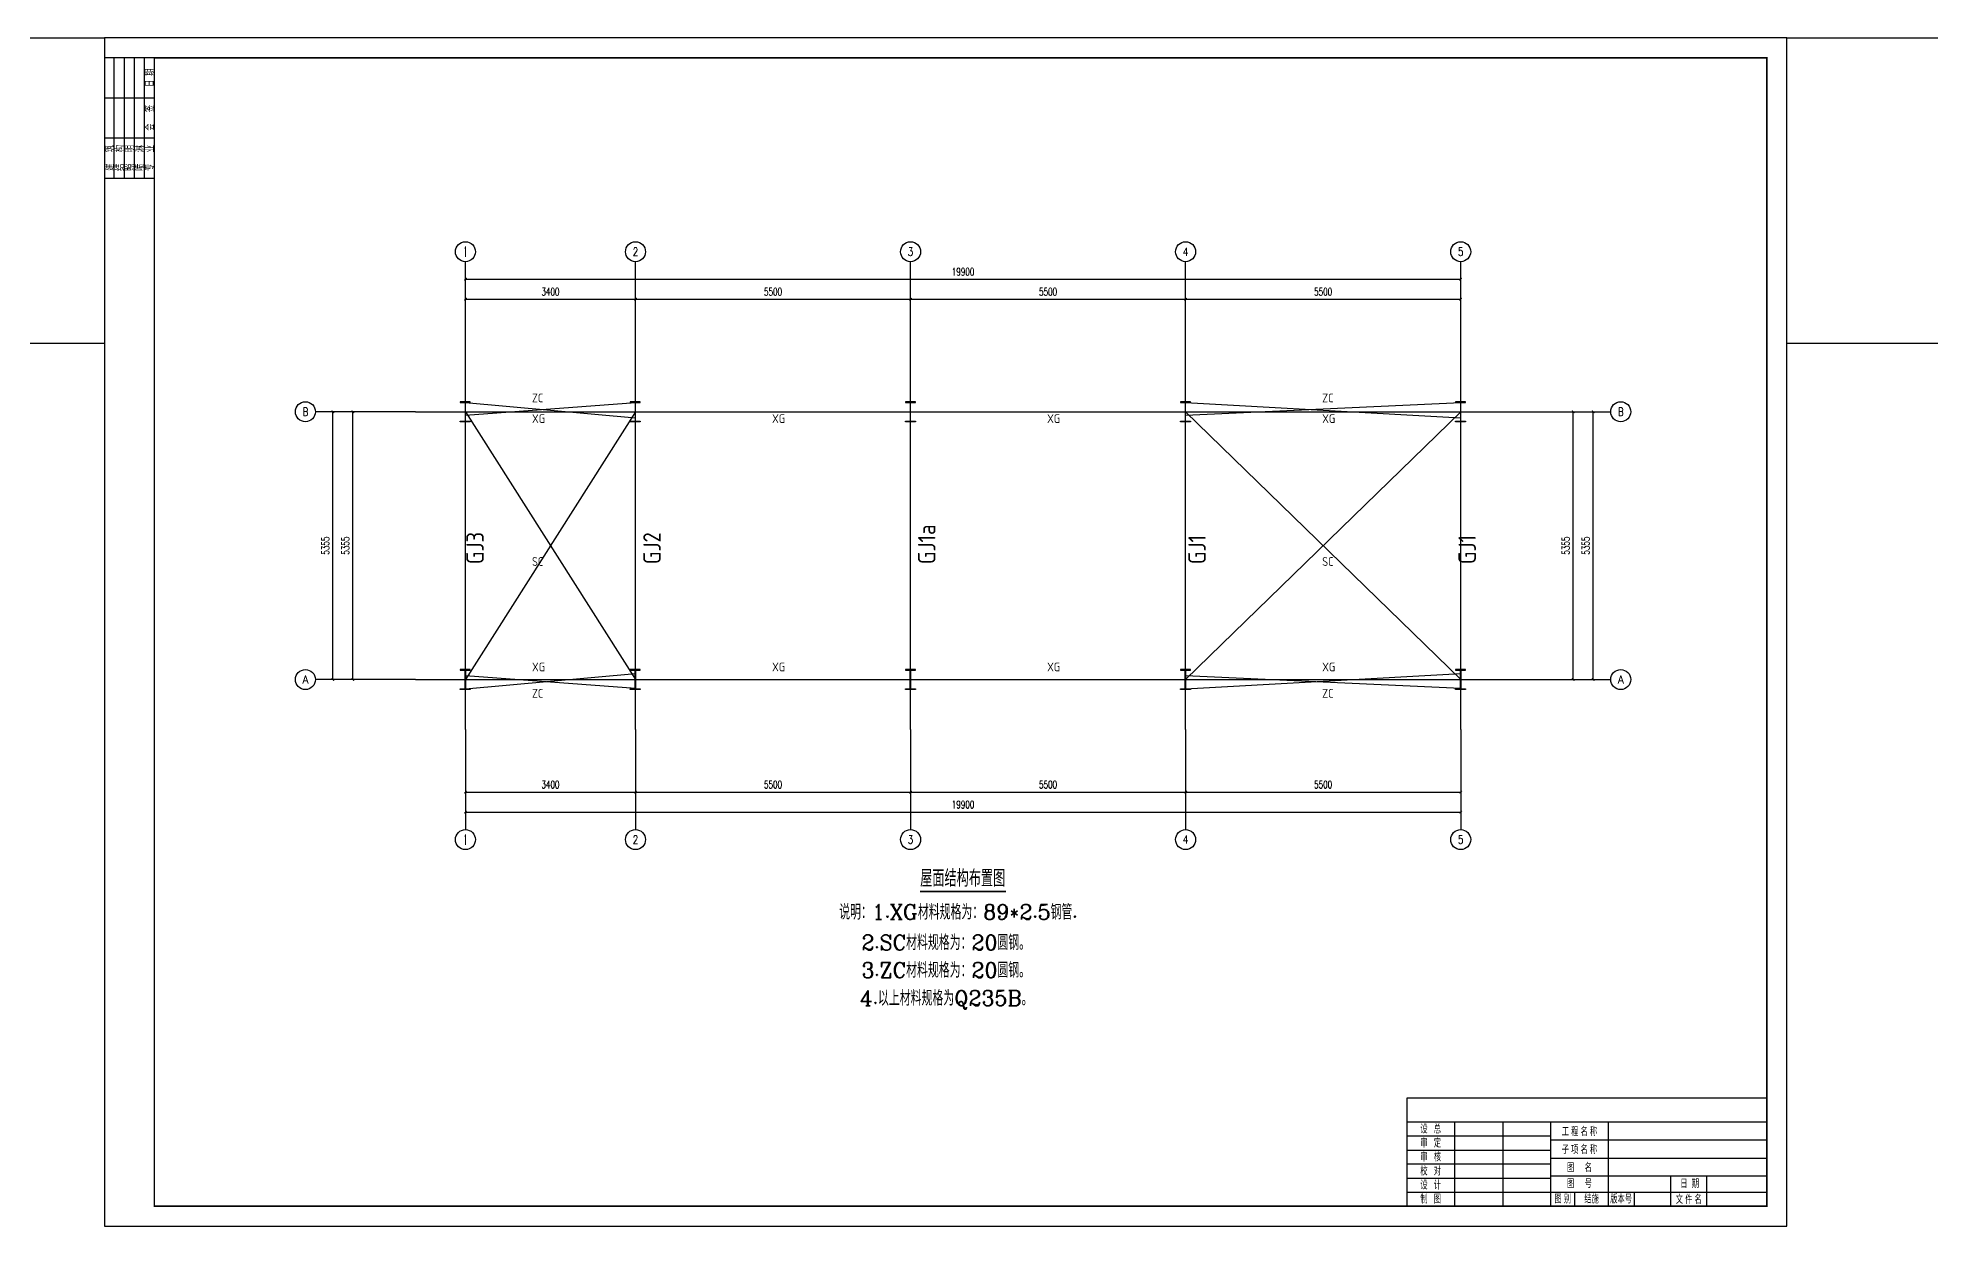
# Model space of a CAD drawing. Extents: x 1129386 to 1651949, y 463500 to 493200.
# Drawn here: x 1330716 to 1368552, y 469440 to 493200 of the extents above; entities that cross this region are included whole.
import ezdxf
from ezdxf.enums import TextEntityAlignment as Align

# ---------------------------------------------------------------- set-up
doc = ezdxf.new("R2010")
doc.units = 0
doc.header["$LTSCALE"] = 1000
doc.header["$MEASUREMENT"] = 0
for name, color, linetype in [('1', 7, 'Continuous'), ('8', 8, 'Continuous'), ('AXIS', 3, 'Continuous'), ('AXIS_TEXT', 7, 'Continuous'), ('DIM_SYMB', 3, 'Continuous'), ('DOTE', 1, 'Continuous'), ('PUB_TEXT', 7, 'Continuous')]:
    doc.layers.add(name, color=color, linetype=linetype)
doc.styles.add('_TCH_AXIS', font='COMPLEX', dxfattribs={"bigfont": 'GBCBIG'})
doc.styles.add('_TCH_LABEL', font='COMPLEX', dxfattribs={"bigfont": 'GBCBIG'})
doc.styles.add('COMPLEX', font='COMPLEX')
doc.styles.add('DIM_FONT', font='SIMPLEX', dxfattribs={"width": 0.7, "bigfont": 'GBCBIG'})
doc.styles.add('HZ', font='tssdeng.shx', dxfattribs={"width": 0.7, "bigfont": 'tssdchn.shx'})
doc.styles.get("Standard").update_dxf_attribs({"font": 'gbenor.shx', "bigfont": 'gbcbig.shx'})
doc.styles.add('XKB', font='tjtxt.shx', dxfattribs={"width": 0.7, "bigfont": 'tssdchn.shx'})
doc.dimstyles.new('DIMN50', dxfattribs={"dimscale": 0.5, "dimtxt": 300, "dimasz": 100, "dimexe": 250, "dimexo": 300, "dimgap": 150, "dimtad": 1, "dimdec": 0, "dimzin": 0, "dimdsep": 46, "dimtxsty": 'DIM_FONT', "dimblk": 'ARCHTICK', "dimcen": 0.09, "dimclrt": 7, "dimazin": 2, "dimtfac": 1, "dimtdec": 0, "dimtix": 1, "dimtmove": 2, "dimatfit": 3, "dimldrblk": 'ARCHTICK', "dimfxl": 0, "dimtolj": 1, "dimtzin": 0, "dimarcsym": 0})

# ---------------------------------------------------------------- blocks, each defined once
blk = doc.blocks.new('_ArchTick')
at = {"color": 0, "linetype": 'ByBlock', "const_width": 0.4}
blk.add_lwpolyline([(-0.5, -0.5), (0.5, 0.5)], dxfattribs=at)
blk = doc.blocks.new('*D158')
at = {"layer": 'AXIS', "color": 0, "lineweight": -2}
for p, q in [((1360316, 485724), (1361541, 485724)), ((1361416, 480369), (1361416, 485724)), ((1360316, 480369), (1361541, 480369))]:
    blk.add_line(p, q, dxfattribs=at)
at = {"layer": 'Defpoints', "color": 0}
for p in [(1360166, 485724), (1361416, 485724), (1360166, 480369)]:
    blk.add_point(p, dxfattribs=at)
at = {"layer": 'AXIS', "color": 0, "lineweight": -2, "xscale": 50, "yscale": 50, "zscale": 50}
for p, rotation in [((1361416, 485724), 90), ((1361416, 480369), 270)]:
    blk.add_blockref('_ArchTick', p, dxfattribs=dict(at, rotation=rotation))
at = {"layer": 'AXIS', "color": 7, "insert": (1361266, 483047), "char_height": 150, "attachment_point": 5, "rotation": 90, "style": 'DIM_FONT'}
blk.add_mtext('\\A1;5355', dxfattribs=at)
blk = doc.blocks.new('*D159')
at = {"layer": 'AXIS', "color": 0, "lineweight": -2}
for p, q in [((1360316, 485724), (1361941, 485724)), ((1361816, 480369), (1361816, 485724)), ((1360316, 480369), (1361941, 480369))]:
    blk.add_line(p, q, dxfattribs=at)
at = {"layer": 'Defpoints', "color": 0}
for p in [(1360166, 485724), (1361816, 485724), (1360166, 480369)]:
    blk.add_point(p, dxfattribs=at)
at = {"layer": 'AXIS', "color": 0, "lineweight": -2, "xscale": 50, "yscale": 50, "zscale": 50}
for p, rotation in [((1361816, 485724), 90), ((1361816, 480369), 270)]:
    blk.add_blockref('_ArchTick', p, dxfattribs=dict(at, rotation=rotation))
at = {"layer": 'AXIS', "color": 7, "insert": (1361666, 483047), "char_height": 150, "attachment_point": 5, "rotation": 90, "style": 'DIM_FONT'}
blk.add_mtext('\\A1;5355', dxfattribs=at)
blk = doc.blocks.new('*D160')
at = {"layer": 'AXIS', "color": 0, "lineweight": -2}
for p, q in [((1338116, 485724), (1336891, 485724)), ((1337016, 480369), (1337016, 485724)), ((1338116, 480369), (1336891, 480369))]:
    blk.add_line(p, q, dxfattribs=at)
at = {"layer": 'Defpoints', "color": 0}
for p in [(1337016, 485724), (1338266, 485724), (1338266, 480369)]:
    blk.add_point(p, dxfattribs=at)
at = {"layer": 'AXIS', "color": 0, "lineweight": -2, "xscale": 50, "yscale": 50, "zscale": 50}
for p, rotation in [((1337016, 485724), 90), ((1337016, 480369), 270)]:
    blk.add_blockref('_ArchTick', p, dxfattribs=dict(at, rotation=rotation))
at = {"layer": 'AXIS', "color": 7, "insert": (1336866, 483047), "char_height": 150, "attachment_point": 5, "rotation": 90, "style": 'DIM_FONT'}
blk.add_mtext('\\A1;5355', dxfattribs=at)
blk = doc.blocks.new('*D161')
at = {"layer": 'AXIS', "color": 0, "lineweight": -2}
for p, q in [((1338116, 485724), (1336491, 485724)), ((1336616, 480369), (1336616, 485724)), ((1338116, 480369), (1336491, 480369))]:
    blk.add_line(p, q, dxfattribs=at)
at = {"layer": 'Defpoints', "color": 0}
for p in [(1336616, 485724), (1338266, 485724), (1338266, 480369)]:
    blk.add_point(p, dxfattribs=at)
at = {"layer": 'AXIS', "color": 0, "lineweight": -2, "xscale": 50, "yscale": 50, "zscale": 50}
for p, rotation in [((1336616, 485724), 90), ((1336616, 480369), 270)]:
    blk.add_blockref('_ArchTick', p, dxfattribs=dict(at, rotation=rotation))
at = {"layer": 'AXIS', "color": 7, "insert": (1336466, 483047), "char_height": 150, "attachment_point": 5, "rotation": 90, "style": 'DIM_FONT'}
blk.add_mtext('\\A1;5355', dxfattribs=at)
blk = doc.blocks.new('*D162')
at = {"layer": 'AXIS', "color": 0, "lineweight": -2}
for p, q in [((1339266, 486874), (1339266, 488099)), ((1342666, 486874), (1342666, 488099)), ((1339266, 487974), (1342666, 487974))]:
    blk.add_line(p, q, dxfattribs=at)
at = {"layer": 'Defpoints', "color": 0}
for p in [(1342666, 487974), (1339266, 486724), (1342666, 486724)]:
    blk.add_point(p, dxfattribs=at)
at = {"layer": 'AXIS', "color": 0, "lineweight": -2, "xscale": 50, "yscale": 50, "zscale": 50, "rotation": 180}
blk.add_blockref('_ArchTick', (1339266, 487974), dxfattribs=at)
at = {"layer": 'AXIS', "color": 0, "lineweight": -2, "xscale": 50, "yscale": 50, "zscale": 50}
blk.add_blockref('_ArchTick', (1342666, 487974), dxfattribs=at)
at = {"layer": 'AXIS', "color": 7, "insert": (1340966, 488124), "char_height": 150, "attachment_point": 5, "style": 'DIM_FONT'}
blk.add_mtext('\\A1;3400', dxfattribs=at)
blk = doc.blocks.new('*D149')
at = {"layer": 'AXIS', "color": 0, "lineweight": -2}
for p, q in [((1342666, 486874), (1342666, 488099)), ((1348166, 486874), (1348166, 488099)), ((1342666, 487974), (1348166, 487974))]:
    blk.add_line(p, q, dxfattribs=at)
at = {"layer": 'Defpoints', "color": 0}
for p in [(1348166, 487974), (1342666, 486724), (1348166, 486724)]:
    blk.add_point(p, dxfattribs=at)
at = {"layer": 'AXIS', "color": 0, "lineweight": -2, "xscale": 50, "yscale": 50, "zscale": 50, "rotation": 180}
blk.add_blockref('_ArchTick', (1342666, 487974), dxfattribs=at)
at = {"layer": 'AXIS', "color": 0, "lineweight": -2, "xscale": 50, "yscale": 50, "zscale": 50}
blk.add_blockref('_ArchTick', (1348166, 487974), dxfattribs=at)
at = {"layer": 'AXIS', "color": 7, "insert": (1345416, 488124), "char_height": 150, "attachment_point": 5, "style": 'DIM_FONT'}
blk.add_mtext('\\A1;5500', dxfattribs=at)
blk = doc.blocks.new('*D150')
at = {"layer": 'AXIS', "color": 0, "lineweight": -2}
for p, q in [((1348166, 486874), (1348166, 488099)), ((1353666, 486874), (1353666, 488099)), ((1348166, 487974), (1353666, 487974))]:
    blk.add_line(p, q, dxfattribs=at)
at = {"layer": 'Defpoints', "color": 0}
for p in [(1353666, 487974), (1348166, 486724), (1353666, 486724)]:
    blk.add_point(p, dxfattribs=at)
at = {"layer": 'AXIS', "color": 0, "lineweight": -2, "xscale": 50, "yscale": 50, "zscale": 50, "rotation": 180}
blk.add_blockref('_ArchTick', (1348166, 487974), dxfattribs=at)
at = {"layer": 'AXIS', "color": 0, "lineweight": -2, "xscale": 50, "yscale": 50, "zscale": 50}
blk.add_blockref('_ArchTick', (1353666, 487974), dxfattribs=at)
at = {"layer": 'AXIS', "color": 7, "insert": (1350916, 488124), "char_height": 150, "attachment_point": 5, "style": 'DIM_FONT'}
blk.add_mtext('\\A1;5500', dxfattribs=at)
blk = doc.blocks.new('*D151')
at = {"layer": 'AXIS', "color": 0, "lineweight": -2}
for p, q in [((1353666, 486874), (1353666, 488099)), ((1359166, 486874), (1359166, 488099)), ((1353666, 487974), (1359166, 487974))]:
    blk.add_line(p, q, dxfattribs=at)
at = {"layer": 'Defpoints', "color": 0}
for p in [(1359166, 487974), (1353666, 486724), (1359166, 486724)]:
    blk.add_point(p, dxfattribs=at)
at = {"layer": 'AXIS', "color": 0, "lineweight": -2, "xscale": 50, "yscale": 50, "zscale": 50, "rotation": 180}
blk.add_blockref('_ArchTick', (1353666, 487974), dxfattribs=at)
at = {"layer": 'AXIS', "color": 0, "lineweight": -2, "xscale": 50, "yscale": 50, "zscale": 50}
blk.add_blockref('_ArchTick', (1359166, 487974), dxfattribs=at)
at = {"layer": 'AXIS', "color": 7, "insert": (1356416, 488124), "char_height": 150, "attachment_point": 5, "style": 'DIM_FONT'}
blk.add_mtext('\\A1;5500', dxfattribs=at)
blk = doc.blocks.new('*D152')
at = {"layer": 'AXIS', "color": 0, "lineweight": -2}
for p, q in [((1339266, 486874), (1339266, 488499)), ((1359166, 486874), (1359166, 488499)), ((1339266, 488374), (1359166, 488374))]:
    blk.add_line(p, q, dxfattribs=at)
at = {"layer": 'Defpoints', "color": 0}
for p in [(1359166, 488374), (1339266, 486724), (1359166, 486724)]:
    blk.add_point(p, dxfattribs=at)
at = {"layer": 'AXIS', "color": 0, "lineweight": -2, "xscale": 50, "yscale": 50, "zscale": 50, "rotation": 180}
blk.add_blockref('_ArchTick', (1339266, 488374), dxfattribs=at)
at = {"layer": 'AXIS', "color": 0, "lineweight": -2, "xscale": 50, "yscale": 50, "zscale": 50}
blk.add_blockref('_ArchTick', (1359166, 488374), dxfattribs=at)
at = {"layer": 'AXIS', "color": 7, "insert": (1349216, 488524), "char_height": 150, "attachment_point": 5, "style": 'DIM_FONT'}
blk.add_mtext('\\A1;19900', dxfattribs=at)
blk = doc.blocks.new('*D153')
at = {"layer": 'AXIS', "color": 0, "lineweight": -2}
for p, q in [((1339266, 479219), (1339266, 477994)), ((1342666, 479219), (1342666, 477994)), ((1339266, 478119), (1342666, 478119))]:
    blk.add_line(p, q, dxfattribs=at)
at = {"layer": 'Defpoints', "color": 0}
for p in [(1339266, 479369), (1342666, 479369), (1342666, 478119)]:
    blk.add_point(p, dxfattribs=at)
at = {"layer": 'AXIS', "color": 0, "lineweight": -2, "xscale": 50, "yscale": 50, "zscale": 50, "rotation": 180}
blk.add_blockref('_ArchTick', (1339266, 478119), dxfattribs=at)
at = {"layer": 'AXIS', "color": 0, "lineweight": -2, "xscale": 50, "yscale": 50, "zscale": 50}
blk.add_blockref('_ArchTick', (1342666, 478119), dxfattribs=at)
at = {"layer": 'AXIS', "color": 7, "insert": (1340966, 478269), "char_height": 150, "attachment_point": 5, "style": 'DIM_FONT'}
blk.add_mtext('\\A1;3400', dxfattribs=at)
blk = doc.blocks.new('*D154')
at = {"layer": 'AXIS', "color": 0, "lineweight": -2}
for p, q in [((1342666, 479219), (1342666, 477994)), ((1348166, 479219), (1348166, 477994)), ((1342666, 478119), (1348166, 478119))]:
    blk.add_line(p, q, dxfattribs=at)
at = {"layer": 'Defpoints', "color": 0}
for p in [(1342666, 479369), (1348166, 479369), (1348166, 478119)]:
    blk.add_point(p, dxfattribs=at)
at = {"layer": 'AXIS', "color": 0, "lineweight": -2, "xscale": 50, "yscale": 50, "zscale": 50, "rotation": 180}
blk.add_blockref('_ArchTick', (1342666, 478119), dxfattribs=at)
at = {"layer": 'AXIS', "color": 0, "lineweight": -2, "xscale": 50, "yscale": 50, "zscale": 50}
blk.add_blockref('_ArchTick', (1348166, 478119), dxfattribs=at)
at = {"layer": 'AXIS', "color": 7, "insert": (1345416, 478269), "char_height": 150, "attachment_point": 5, "style": 'DIM_FONT'}
blk.add_mtext('\\A1;5500', dxfattribs=at)
blk = doc.blocks.new('*D155')
at = {"layer": 'AXIS', "color": 0, "lineweight": -2}
for p, q in [((1348166, 479219), (1348166, 477994)), ((1353666, 479219), (1353666, 477994)), ((1348166, 478119), (1353666, 478119))]:
    blk.add_line(p, q, dxfattribs=at)
at = {"layer": 'Defpoints', "color": 0}
for p in [(1348166, 479369), (1353666, 479369), (1353666, 478119)]:
    blk.add_point(p, dxfattribs=at)
at = {"layer": 'AXIS', "color": 0, "lineweight": -2, "xscale": 50, "yscale": 50, "zscale": 50, "rotation": 180}
blk.add_blockref('_ArchTick', (1348166, 478119), dxfattribs=at)
at = {"layer": 'AXIS', "color": 0, "lineweight": -2, "xscale": 50, "yscale": 50, "zscale": 50}
blk.add_blockref('_ArchTick', (1353666, 478119), dxfattribs=at)
at = {"layer": 'AXIS', "color": 7, "insert": (1350916, 478269), "char_height": 150, "attachment_point": 5, "style": 'DIM_FONT'}
blk.add_mtext('\\A1;5500', dxfattribs=at)
blk = doc.blocks.new('*D156')
at = {"layer": 'AXIS', "color": 0, "lineweight": -2}
for p, q in [((1353666, 479219), (1353666, 477994)), ((1359166, 479219), (1359166, 477994)), ((1353666, 478119), (1359166, 478119))]:
    blk.add_line(p, q, dxfattribs=at)
at = {"layer": 'Defpoints', "color": 0}
for p in [(1353666, 479369), (1359166, 479369), (1359166, 478119)]:
    blk.add_point(p, dxfattribs=at)
at = {"layer": 'AXIS', "color": 0, "lineweight": -2, "xscale": 50, "yscale": 50, "zscale": 50, "rotation": 180}
blk.add_blockref('_ArchTick', (1353666, 478119), dxfattribs=at)
at = {"layer": 'AXIS', "color": 0, "lineweight": -2, "xscale": 50, "yscale": 50, "zscale": 50}
blk.add_blockref('_ArchTick', (1359166, 478119), dxfattribs=at)
at = {"layer": 'AXIS', "color": 7, "insert": (1356416, 478269), "char_height": 150, "attachment_point": 5, "style": 'DIM_FONT'}
blk.add_mtext('\\A1;5500', dxfattribs=at)
blk = doc.blocks.new('*D157')
at = {"layer": 'AXIS', "color": 0, "lineweight": -2}
for p, q in [((1339266, 479219), (1339266, 477594)), ((1359166, 479219), (1359166, 477594)), ((1339266, 477719), (1359166, 477719))]:
    blk.add_line(p, q, dxfattribs=at)
at = {"layer": 'Defpoints', "color": 0}
for p in [(1339266, 479369), (1359166, 479369), (1359166, 477719)]:
    blk.add_point(p, dxfattribs=at)
at = {"layer": 'AXIS', "color": 0, "lineweight": -2, "xscale": 50, "yscale": 50, "zscale": 50, "rotation": 180}
blk.add_blockref('_ArchTick', (1339266, 477719), dxfattribs=at)
at = {"layer": 'AXIS', "color": 0, "lineweight": -2, "xscale": 50, "yscale": 50, "zscale": 50}
blk.add_blockref('_ArchTick', (1359166, 477719), dxfattribs=at)
at = {"layer": 'AXIS', "color": 7, "insert": (1349216, 477869), "char_height": 150, "attachment_point": 5, "style": 'DIM_FONT'}
blk.add_mtext('\\A1;19900', dxfattribs=at)
blk = doc.blocks.new('_AXISO')
blk.add_circle((0, 0), 0.5)
at = {"layer": 'AXIS_TEXT', "style": 'COMPLEX', "width": 1.041667}
blk.add_attdef('A', text='', height=0.56, dxfattribs=at).set_placement((-0.25, -0.28), (0.25, -0.28), align=Align.FIT)

msp = doc.modelspace()

# ---------------------------------------------------------------- linework, layer by layer
for p, q in [((1332045.9, 490396.2), (1333045.9, 490396.2)), ((1339265.8, 485908.3), (1342665.8, 485604.9)), ((1342665.8, 485903), (1339265.8, 485647.5)), ((1353665.8, 485908.3), (1359165.8, 485604.9)), ((1359165.8, 485903), (1353665.8, 485647.5)), ((1339265.8, 480185.1), (1342665.8, 480488.5)), ((1342665.8, 480190.4), (1339265.8, 480445.9)), ((1353665.8, 480185.1), (1359165.8, 480488.5)), ((1359165.8, 480190.4), (1353665.8, 480445.9))]:
    msp.add_line(p, q)
for points in [[(1339162.8, 485911.2), (1339362.8, 485911.2), (1339362.8, 485924.2), (1339162.8, 485924.2)], [(1339259.8, 485524.2), (1339265.8, 485524.2), (1339265.8, 485924.2), (1339259.8, 485924.2)], [(1342562.8, 485911.2), (1342762.8, 485911.2), (1342762.8, 485924.2), (1342562.8, 485924.2)], [(1342659.8, 485524.2), (1342665.8, 485524.2), (1342665.8, 485924.2), (1342659.8, 485924.2)], [(1348062.8, 485911.2), (1348262.8, 485911.2), (1348262.8, 485924.2), (1348062.8, 485924.2)], [(1348159.8, 485524.2), (1348165.8, 485524.2), (1348165.8, 485924.2), (1348159.8, 485924.2)], [(1353562.8, 485911.2), (1353762.8, 485911.2), (1353762.8, 485924.2), (1353562.8, 485924.2)], [(1353659.8, 485524.2), (1353665.8, 485524.2), (1353665.8, 485924.2), (1353659.8, 485924.2)], [(1359062.8, 485911.2), (1359262.8, 485911.2), (1359262.8, 485924.2), (1359062.8, 485924.2)], [(1359159.8, 485524.2), (1359165.8, 485524.2), (1359165.8, 485924.2), (1359159.8, 485924.2)], [(1339162.8, 485537.2), (1339362.8, 485537.2), (1339362.8, 485524.2), (1339162.8, 485524.2)], [(1342562.8, 485537.2), (1342762.8, 485537.2), (1342762.8, 485524.2), (1342562.8, 485524.2)], [(1348062.8, 485537.2), (1348262.8, 485537.2), (1348262.8, 485524.2), (1348062.8, 485524.2)], [(1353562.8, 485537.2), (1353762.8, 485537.2), (1353762.8, 485524.2), (1353562.8, 485524.2)], [(1359062.8, 485537.2), (1359262.8, 485537.2), (1359262.8, 485524.2), (1359062.8, 485524.2)], [(1339162.8, 480556.2), (1339362.8, 480556.2), (1339362.8, 480569.2), (1339162.8, 480569.2)], [(1339259.8, 480569.2), (1339265.8, 480569.2), (1339265.8, 480169.2), (1339259.8, 480169.2)], [(1342562.8, 480556.2), (1342762.8, 480556.2), (1342762.8, 480569.2), (1342562.8, 480569.2)], [(1342659.8, 480569.2), (1342665.8, 480569.2), (1342665.8, 480169.2), (1342659.8, 480169.2)], [(1348062.8, 480556.2), (1348262.8, 480556.2), (1348262.8, 480569.2), (1348062.8, 480569.2)], [(1348159.8, 480569.2), (1348165.8, 480569.2), (1348165.8, 480169.2), (1348159.8, 480169.2)], [(1353562.8, 480556.2), (1353762.8, 480556.2), (1353762.8, 480569.2), (1353562.8, 480569.2)], [(1353659.8, 480569.2), (1353665.8, 480569.2), (1353665.8, 480169.2), (1353659.8, 480169.2)], [(1359062.8, 480556.2), (1359262.8, 480556.2), (1359262.8, 480569.2), (1359062.8, 480569.2)], [(1359159.8, 480569.2), (1359165.8, 480569.2), (1359165.8, 480169.2), (1359159.8, 480169.2)], [(1339162.8, 480182.2), (1339362.8, 480182.2), (1339362.8, 480169.2), (1339162.8, 480169.2)], [(1342562.8, 480182.2), (1342762.8, 480182.2), (1342762.8, 480169.2), (1342562.8, 480169.2)], [(1348062.8, 480182.2), (1348262.8, 480182.2), (1348262.8, 480169.2), (1348062.8, 480169.2)], [(1353562.8, 480182.2), (1353762.8, 480182.2), (1353762.8, 480169.2), (1353562.8, 480169.2)], [(1359062.8, 480182.2), (1359262.8, 480182.2), (1359262.8, 480169.2), (1359062.8, 480169.2)]]:
    msp.add_lwpolyline(points, close=True)
for points in [[(1339265.8, 485724.2), (1342665.8, 480369.2)], [(1342665.8, 485724.2), (1339265.8, 480369.2)], [(1359165.8, 485724.2), (1353665.8, 480369.2)], [(1353665.8, 485724.2), (1359165.8, 480369.2)]]:
    msp.add_lwpolyline(points)
at = {"layer": '1', "ltscale": 8}
for p, q in [((1333045.9, 492800), (1332045.9, 492800)), ((1332239.5, 490396.2), (1332239.5, 492800)), ((1332445.9, 490396.2), (1332445.9, 492800)), ((1332645.9, 490396.2), (1332645.9, 492800)), ((1332845.9, 490396.2), (1332845.9, 492800)), ((1332045.9, 492001.8), (1333045.9, 492001.8)), ((1332045.9, 491200), (1333045.9, 491200))]:
    msp.add_line(p, q, dxfattribs=at)
at = {"layer": '1', "color": 8}
for points in [[(1324791, 493200), (1332045.9, 493200), (1332045.9, 487087.1), (1324791, 487087.1)], [(1365685.8, 493200), (1372940.7, 493200), (1372940.7, 487087.1), (1365685.8, 487087.1)]]:
    msp.add_lwpolyline(points, close=True, dxfattribs=at)
at = {"layer": '1', "ltscale": 0.5}
msp.add_lwpolyline([(1332045.9, 469440.1), (1365685.8, 469440.1), (1365685.8, 493200), (1332045.9, 493200)], close=True, dxfattribs=at)
at = {"layer": '1'}
for points in [[(1365285.8, 471520.1), (1358085.8, 471520.1)], [(1359045.8, 469840.1), (1359045.8, 471520.1)], [(1360005.8, 471520.1), (1360005.8, 469840.1)], [(1360965.8, 469840.1), (1360965.8, 471520.1)], [(1362114.8, 471520.1), (1362114.8, 469840.1)], [(1360965.8, 471240.1), (1358085.8, 471240.1)], [(1365285.8, 471160.1), (1360965.8, 471160.1)], [(1358085.8, 470960.1), (1360965.8, 470960.1)], [(1360965.8, 470800.1), (1365285.8, 470800.1)], [(1360965.8, 470680.1), (1358085.8, 470680.1)], [(1358085.8, 470400.1), (1360965.8, 470400.1)], [(1365285.8, 470440.1), (1360965.8, 470440.1)], [(1363365.8, 469840.1), (1363365.8, 470440.1)], [(1364085.8, 470120.1), (1364085.8, 470440.1)], [(1358085.8, 470120.1), (1365285.8, 470120.1)], [(1361448.3, 469840.1), (1361448.3, 470120.1)], [(1362631.8, 470120.1), (1362631.8, 469840.1)], [(1364085.8, 469840.1), (1364085.8, 470163.9)]]:
    msp.add_lwpolyline(points, dxfattribs=at)
at = {"layer": '8', "ltscale": 0.5, "const_width": 32}
msp.add_lwpolyline([(1333045.9, 469840.1), (1365285.8, 469840.1), (1365285.8, 492800), (1333045.9, 492800)], close=True, dxfattribs=at)
at = {"layer": '8'}
msp.add_lwpolyline([(1365285.8, 472000.1), (1358085.8, 472000.1), (1358085.8, 469840.1)], dxfattribs=at)
at = {"layer": 'AXIS'}
for p, q in [((1339265.8, 486724.2), (1339265.8, 488724.2)), ((1342665.8, 486724.2), (1342665.8, 488724.2)), ((1348165.8, 486724.2), (1348165.8, 488724.2)), ((1353665.8, 486724.2), (1353665.8, 488724.2)), ((1359165.8, 486724.2), (1359165.8, 488724.2)), ((1338265.8, 485724.2), (1336265.8, 485724.2)), ((1360165.8, 485724.2), (1362165.8, 485724.2)), ((1338265.8, 480369.2), (1336265.8, 480369.2)), ((1360165.8, 480369.2), (1362165.8, 480369.2)), ((1339265.8, 479369.2), (1339265.8, 477369.2)), ((1342665.8, 479369.2), (1342665.8, 477369.2)), ((1348165.8, 479369.2), (1348165.8, 477369.2)), ((1353665.8, 479369.2), (1353665.8, 477369.2)), ((1359165.8, 479369.2), (1359165.8, 477369.2))]:
    msp.add_line(p, q, dxfattribs=at)
at = {"layer": 'DIM_SYMB', "const_width": 35}
msp.add_lwpolyline([(1348357.8, 476133.9), (1350073.6, 476133.9)], dxfattribs=at)
at = {"layer": 'DOTE'}
for p, q in [((1339265.8, 479369.2), (1339265.8, 486724.2)), ((1342665.8, 479369.2), (1342665.8, 486724.2)), ((1348165.8, 479369.2), (1348165.8, 486724.2)), ((1353665.8, 479369.2), (1353665.8, 486724.2)), ((1359165.8, 479369.2), (1359165.8, 486724.2)), ((1338265.8, 485724.2), (1360165.8, 485724.2)), ((1338265.8, 480369.2), (1360165.8, 480369.2))]:
    msp.add_line(p, q, dxfattribs=at)

# ---------------------------------------------------------------- block references
at = {"layer": 'AXIS'}
ref = msp.add_blockref('_AXISO', (1339265.8, 488924.2), dxfattribs=dict(at, xscale=400, yscale=400, zscale=400))
ref.add_attrib('A', '1', dxfattribs={"layer": 'AXIS_TEXT', "height": 208.1, "style": '_TCH_AXIS', "width": 0.555556}).set_placement((1339241, 488820.1), (1339290.6, 488820.1), align=Align.FIT)
ref = msp.add_blockref('_AXISO', (1342665.8, 488924.2), dxfattribs=dict(at, xscale=400, yscale=400, zscale=400))
ref.add_attrib('A', '2', dxfattribs={"layer": 'AXIS_TEXT', "height": 164.4, "style": '_TCH_AXIS'}).set_placement((1342611, 488842), (1342720.6, 488842), align=Align.FIT)
ref = msp.add_blockref('_AXISO', (1348165.8, 488924.2), dxfattribs=dict(at, xscale=400, yscale=400, zscale=400))
ref.add_attrib('A', '3', dxfattribs={"layer": 'AXIS_TEXT', "height": 164.4, "style": '_TCH_AXIS'}).set_placement((1348111, 488842), (1348220.6, 488842), align=Align.FIT)
ref = msp.add_blockref('_AXISO', (1353665.8, 488924.2), dxfattribs=dict(at, xscale=400, yscale=400, zscale=400))
ref.add_attrib('A', '4', dxfattribs={"layer": 'AXIS_TEXT', "height": 160.2, "style": '_TCH_AXIS', "width": 0.9375}).set_placement((1353608.6, 488844), (1353723.1, 488844), align=Align.FIT)
ref = msp.add_blockref('_AXISO', (1359165.8, 488924.2), dxfattribs=dict(at, xscale=400, yscale=400, zscale=400))
ref.add_attrib('A', '5', dxfattribs={"layer": 'AXIS_TEXT', "height": 164.4, "style": '_TCH_AXIS'}).set_placement((1359111, 488842), (1359220.6, 488842), align=Align.FIT)
ref = msp.add_blockref('_AXISO', (1336065.8, 485724.2), dxfattribs=dict(at, xscale=400, yscale=400, zscale=400))
ref.add_attrib('A', 'B', dxfattribs={"layer": 'AXIS_TEXT', "height": 164.4, "style": '_TCH_AXIS', "width": 0.823529}).set_placement((1336011, 485642), (1336120.6, 485642), align=Align.FIT)
ref = msp.add_blockref('_AXISO', (1362365.8, 485724.2), dxfattribs=dict(at, xscale=400, yscale=400, zscale=400))
ref.add_attrib('A', 'B', dxfattribs={"layer": 'AXIS_TEXT', "height": 164.4, "style": '_TCH_AXIS', "width": 0.823529}).set_placement((1362311, 485642), (1362420.6, 485642), align=Align.FIT)
ref = msp.add_blockref('_AXISO', (1336065.8, 480369.2), dxfattribs=dict(at, xscale=400, yscale=400, zscale=400))
ref.add_attrib('A', 'A', dxfattribs={"layer": 'AXIS_TEXT', "height": 156.3, "style": '_TCH_AXIS', "width": 0.888889}).set_placement((1336006.3, 480291), (1336125.3, 480291), align=Align.FIT)
ref = msp.add_blockref('_AXISO', (1362365.8, 480369.2), dxfattribs=dict(at, xscale=400, yscale=400, zscale=400))
ref.add_attrib('A', 'A', dxfattribs={"layer": 'AXIS_TEXT', "height": 156.3, "style": '_TCH_AXIS', "width": 0.888889}).set_placement((1362306.3, 480291), (1362425.3, 480291), align=Align.FIT)
ref = msp.add_blockref('_AXISO', (1339265.8, 477169.2), dxfattribs=dict(at, xscale=400, yscale=400, zscale=400))
ref.add_attrib('A', '1', dxfattribs={"layer": 'AXIS_TEXT', "height": 208.1, "style": '_TCH_AXIS', "width": 0.555556}).set_placement((1339241, 477065.1), (1339290.6, 477065.1), align=Align.FIT)
ref = msp.add_blockref('_AXISO', (1342665.8, 477169.2), dxfattribs=dict(at, xscale=400, yscale=400, zscale=400))
ref.add_attrib('A', '2', dxfattribs={"layer": 'AXIS_TEXT', "height": 164.4, "style": '_TCH_AXIS'}).set_placement((1342611, 477087), (1342720.6, 477087), align=Align.FIT)
ref = msp.add_blockref('_AXISO', (1348165.8, 477169.2), dxfattribs=dict(at, xscale=400, yscale=400, zscale=400))
ref.add_attrib('A', '3', dxfattribs={"layer": 'AXIS_TEXT', "height": 164.4, "style": '_TCH_AXIS'}).set_placement((1348111, 477087), (1348220.6, 477087), align=Align.FIT)
ref = msp.add_blockref('_AXISO', (1353665.8, 477169.2), dxfattribs=dict(at, xscale=400, yscale=400, zscale=400))
ref.add_attrib('A', '4', dxfattribs={"layer": 'AXIS_TEXT', "height": 160.2, "style": '_TCH_AXIS', "width": 0.9375}).set_placement((1353608.6, 477089), (1353723.1, 477089), align=Align.FIT)
ref = msp.add_blockref('_AXISO', (1359165.8, 477169.2), dxfattribs=dict(at, xscale=400, yscale=400, zscale=400))
ref.add_attrib('A', '5', dxfattribs={"layer": 'AXIS_TEXT', "height": 164.4, "style": '_TCH_AXIS'}).set_placement((1359111, 477087), (1359220.6, 477087), align=Align.FIT)

# ---------------------------------------------------------------- texts
at = {"color": 4, "style": '_TCH_LABEL'}
for s, p in [('说明：1.XG材料规格为：89*2.5钢管.', (1346738.9, 475569.8)), ('  2.SC材料规格为：20圆钢。', (1346768.9, 474959.6)), ('  3.ZC材料规格为：20圆钢。', (1346768.9, 474407.2)), ('  4.以上材料规格为Q235B。', (1346737.3, 473847.9))]:
    msp.add_text(s, height=302.4, dxfattribs=at).set_placement(p)
at = {"layer": '1', "ltscale": 8, "style": 'HZ', "width": 0.7}
for s, height, p in [('日 期', 160, (1332945.9, 492400.9)), ('会   签', 160, (1332945.9, 491600.9)), ('建   筑', 154.88, (1332135.7, 490798.1)), ('结   构', 160, (1332345.9, 490798.1)), ('照   明', 160, (1332545.9, 490798.1)), ('喷   淋', 160, (1332745.9, 490798.1)), ('专   业', 160, (1332945.9, 490798.1))]:
    msp.add_text(s, height=height, rotation=90, dxfattribs=at).set_placement(p, align=Align.MIDDLE)
at = {"layer": '1', "style": 'XKB', "width": 0.7}
for s, p in [('设   总', (1358565.8, 471294.8)), ('审   定', (1358565.8, 471014.8)), ('子 项 名 称', (1361540.3, 470883.9)), ('工 程 名 称', (1361540.3, 471243.9)), ('审   核', (1358565.8, 470734.8)), ('图     名', (1361540.3, 470523.9)), ('校   对', (1358565.8, 470454.8)), ('设   计', (1358565.8, 470174.8)), ('图     号', (1361540.3, 470203.9)), ('日  期', (1363744.4, 470203.9)), ('制   图', (1358565.8, 469894.8)), ('图 别', (1361207.1, 469897.2)), ('结施', (1361781.6, 469897.2)), ('版本号', (1362373.3, 469896.2)), ('文 件 名', (1363725.8, 469887.4))]:
    msp.add_text(s, height=160, dxfattribs=at).set_placement(p, align=Align.CENTER)
at = {"layer": 'PUB_TEXT'}
for s, height, p in [('ZC', 175, (1340596.7, 485912.4)), ('ZC', 175, (1356396.7, 485912.4)), ('XG', 175, (1340596.7, 485499.6)), ('XG', 175, (1345396.7, 485499.6)), ('XG', 175, (1350896.7, 485499.6)), ('XG', 175, (1356396.7, 485499.6)), ('SC', 175, (1340596.7, 482641.8)), ('SC', 175, (1356396.7, 482641.8)), ('XG', 175, (1340596.7, 480533.6)), ('XG', 175, (1345396.7, 480533.6)), ('XG', 175, (1350896.7, 480533.6)), ('XG', 175, (1356396.7, 480533.6)), ('ZC', 175, (1340596.7, 480006)), ('ZC', 175, (1356396.7, 480006)), ('屋面结构布置图', 337.59, (1348357.8, 476226.2))]:
    msp.add_text(s, height=height, dxfattribs=at).set_placement(p)
for s, p in [('GJ3', (1339633.1, 482676.8)), ('GJ2', (1343171.4, 482676.8)), ('GJ1a', (1348664.2, 482676.8)), ('GJ1', (1354068.8, 482676.8)), ('GJ1', (1359469.9, 482676.8))]:
    msp.add_text(s, height=350, rotation=90, dxfattribs=at).set_placement(p)

# ---------------------------------------------------------------- dimensions: what is measured, and where the dimension line sits
at = {"layer": 'AXIS'}
for p1, p2, distance, picture, middle in [((1339265.8, 486724.2), (1359165.8, 486724.2), 1650, '*D152', (1349215.8, 488524.2)), ((1339265.8, 486724.2), (1342665.8, 486724.2), 1250, '*D162', (1340965.8, 488124.2)), ((1342665.8, 486724.2), (1348165.8, 486724.2), 1250, '*D149', (1345415.8, 488124.2)), ((1348165.8, 486724.2), (1353665.8, 486724.2), 1250, '*D150', (1350915.8, 488124.2)), ((1353665.8, 486724.2), (1359165.8, 486724.2), 1250, '*D151', (1356415.8, 488124.2)), ((1338265.8, 480369.2), (1338265.8, 485724.2), 1650, '*D161', (1336465.8, 483046.7)), ((1338265.8, 480369.2), (1338265.8, 485724.2), 1250, '*D160', (1336865.8, 483046.7)), ((1360165.8, 480369.2), (1360165.8, 485724.2), -1250, '*D158', (1361265.8, 483046.7)), ((1360165.8, 480369.2), (1360165.8, 485724.2), -1650, '*D159', (1361665.8, 483046.7)), ((1339265.8, 479369.2), (1342665.8, 479369.2), -1250, '*D153', (1340965.8, 478269.2)), ((1339265.8, 479369.2), (1359165.8, 479369.2), -1650, '*D157', (1349215.8, 477869.2)), ((1342665.8, 479369.2), (1348165.8, 479369.2), -1250, '*D154', (1345415.8, 478269.2)), ((1348165.8, 479369.2), (1353665.8, 479369.2), -1250, '*D155', (1350915.8, 478269.2)), ((1353665.8, 479369.2), (1359165.8, 479369.2), -1250, '*D156', (1356415.8, 478269.2))]:
    dim = msp.add_aligned_dim(p1=p1, p2=p2, distance=distance, dimstyle='DIMN50', dxfattribs=at)
    dim.commit()
    dim.dimension.update_dxf_attribs({"geometry": picture, "text_midpoint": middle})

doc.saveas('drawing.dxf')
